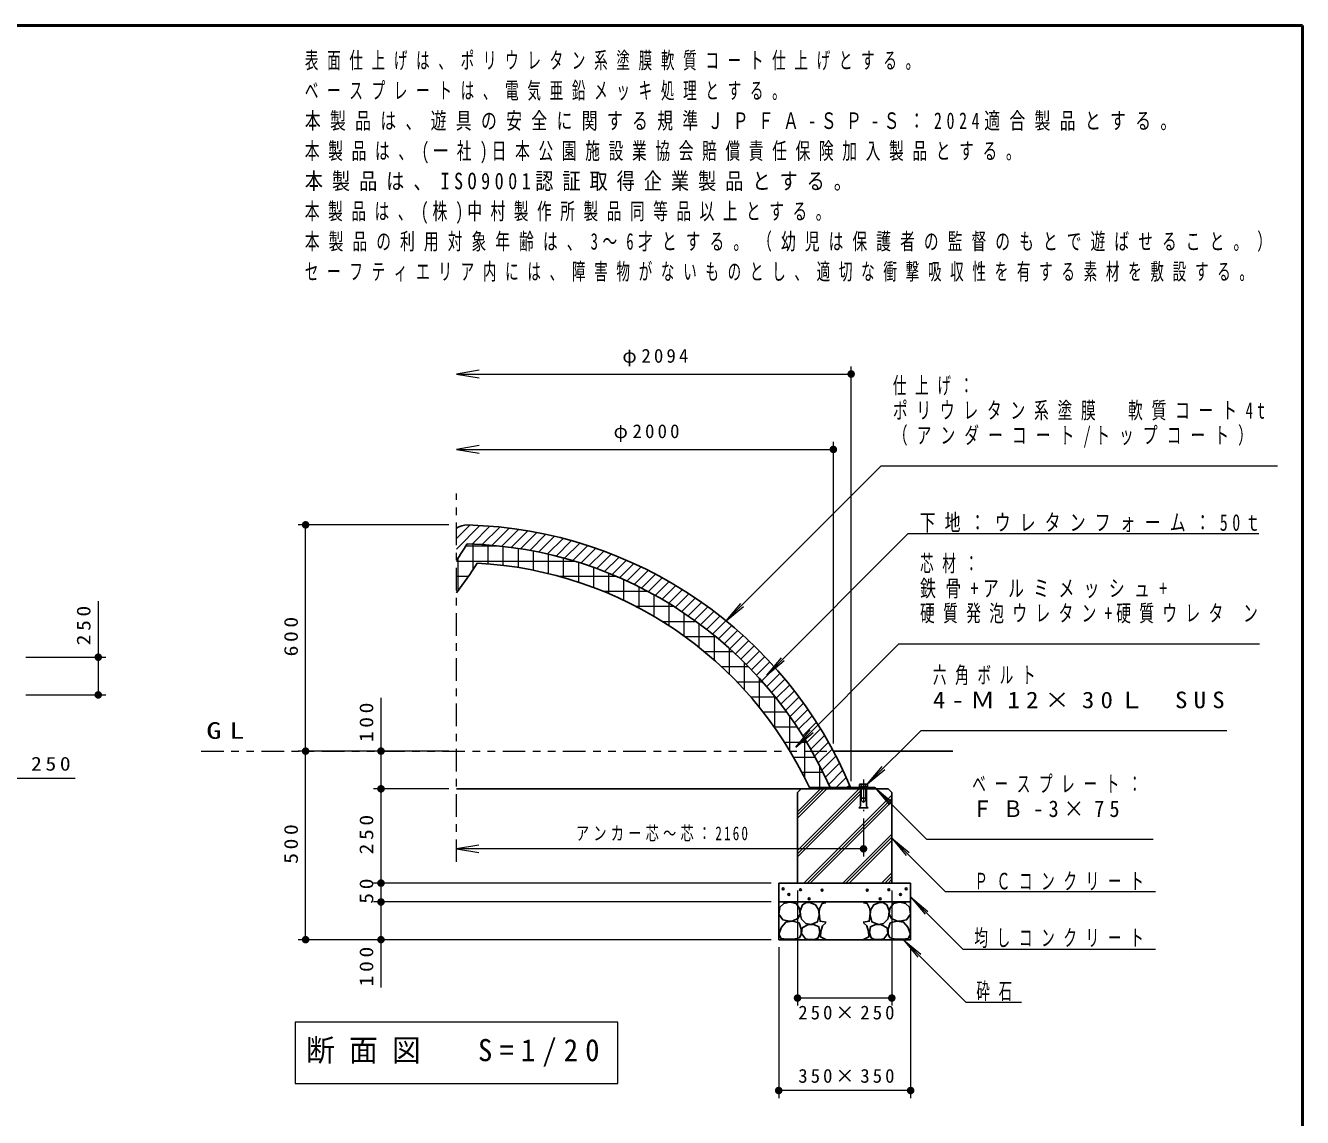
# Model space of a CAD drawing. Units: millimetres on the paper, scale 1:50, with parts at other scales. Extents: x -365 to 0, y -12 to 257.
# Drawn here: x -169.4 to 0, y 112.2 to 257 of the extents above; entities that cross this region are included whole.
import ezdxf

# ---------------------------------------------------------------- set-up
doc = ezdxf.new("R2010")
doc.units = ezdxf.units.MM
doc.linetypes.add('USER2', pattern=[6, 3, -1, 1, -1])
doc.linetypes.add('USER3', pattern=[8, 3, -1, 1, -1, 1, -1])
doc.layers.add('LY_1', color=7, linetype='Continuous', lineweight=13)
doc.layers.add('LY_2', color=7, linetype='Continuous', lineweight=13)
doc.styles.add('ＭＳ ゴシック', font='')
doc.styles.get('ＭＳ ゴシック').set_extended_font_data('MS Gothic')

# ---------------------------------------------------------------- blocks, each defined once
blk = doc.blocks.new('filled_dot')
at = {"color": 0, "linetype": 'Continuous', "lineweight": -2, "const_width": 1.25}
blk.add_lwpolyline([(-0.625, 0, 1), (0.625, 0, 1)], format="xyb", close=True, dxfattribs=at)
blk = doc.blocks.new('open_arrow')
at = {"color": 0, "linetype": 'Continuous', "lineweight": -2}
blk.add_lwpolyline([(7.5, 1.25), (0, 0), (7.5, -1.25)], dxfattribs=at)

msp = doc.modelspace()

# ---------------------------------------------------------------- linework, layer by layer
at = {"layer": 'LY_1'}
for p, q in [((-59.86, 156.8), (-59.86, 211.8)), ((-112.221, 210.8), (-59.86, 210.8)), ((-62.221, 161.8), (-62.221, 201.8)), ((-112.221, 200.8), (-62.221, 200.8)), ((-55.86, 198.634), (-76.429, 178.066)), ((-55.86, 198.634), (-3.325, 198.634)), ((-113.221, 190.8), (-133.221, 190.8)), ((-132.221, 160.8), (-132.221, 190.8)), ((-112.221, 189.007), (-110.455, 190.772)), ((-112.221, 187.593), (-109.099, 190.714)), ((-110.139, 188.26), (-107.774, 190.625)), ((-108.793, 188.191), (-106.477, 190.508)), ((-107.479, 188.092), (-105.206, 190.364)), ((-106.193, 187.964), (-103.962, 190.195)), ((-104.934, 187.808), (-102.741, 190.001)), ((-103.702, 187.626), (-101.543, 189.785)), ((-110.978, 188), (-106.528, 188)), ((-110, 184.897), (-110, 188.254)), ((-108, 185.627), (-108, 188.135)), ((-102.494, 187.42), (-100.367, 189.546)), ((-101.31, 187.19), (-99.213, 189.287)), ((-100.148, 186.937), (-98.078, 189.007)), ((-99.007, 186.664), (-96.964, 188.707)), ((-97.888, 186.369), (-95.868, 188.389)), ((-96.788, 186.055), (-94.79, 188.053)), ((-52.279, 189.634), (-71.032, 170.88)), ((-52.279, 189.634), (-5.772, 189.634)), ((-112.221, 186.178), (-112.01, 186.389)), ((-112, 182.079), (-112, 186.404)), ((-106, 185.424), (-106, 187.942)), ((-104, 185.142), (-104, 187.673)), ((-102, 184.779), (-102, 187.327)), ((-100, 184.334), (-100, 186.903)), ((-98, 183.804), (-98, 186.4)), ((-95.707, 185.721), (-93.73, 187.698)), ((-94.645, 185.369), (-92.687, 187.327)), ((-93.601, 184.999), (-91.661, 186.939)), ((-92.574, 184.612), (-90.651, 186.534)), ((-112.221, 186), (-96.604, 186)), ((-96, 183.188), (-96, 185.814)), ((-94, 182.481), (-94, 185.143)), ((-91.565, 184.207), (-89.657, 186.114)), ((-90.572, 183.786), (-88.679, 185.678)), ((-89.595, 183.348), (-87.716, 185.228)), ((-88.634, 182.895), (-86.767, 184.762)), ((-112.221, 184), (-110.61, 184)), ((-98.702, 184), (-91.07, 184)), ((-92, 181.679), (-92, 184.384)), ((-90, 180.778), (-90, 183.532)), ((-87.689, 182.426), (-85.833, 184.281)), ((-86.758, 181.942), (-84.914, 183.787)), ((-85.843, 181.443), (-84.008, 183.278)), ((-112.221, 182), (-112.06, 182)), ((-92.773, 182), (-86.867, 182)), ((-88, 179.771), (-88, 182.583)), ((-86, 178.652), (-86, 181.531)), ((-84.942, 180.93), (-83.117, 182.755)), ((-84.056, 180.402), (-82.239, 182.219)), ((-83.184, 179.86), (-81.375, 181.669)), ((-159.727, 180.684), (-159.727, 168.254)), ((-88.436, 180), (-83.406, 180)), ((-84, 177.412), (-84, 180.368)), ((-82.326, 179.303), (-80.524, 181.106)), ((-81.482, 178.733), (-79.686, 180.529)), ((-80.652, 178.149), (-78.861, 179.94)), ((-76.429, 178.066), (-74.5, 180.364)), ((-76.429, 178.066), (-74.131, 179.994)), ((-84.923, 178), (-80.444, 178)), ((-82, 176.04), (-82, 179.086)), ((-79.835, 177.552), (-78.049, 179.338)), ((-79.032, 176.941), (-77.25, 178.722)), ((-78.242, 176.317), (-76.464, 178.094)), ((-80, 174.522), (-80, 177.675)), ((-77.465, 175.679), (-75.69, 177.454)), ((-76.701, 175.029), (-74.93, 176.8)), ((-81.945, 176), (-77.852, 176)), ((-78, 172.842), (-78, 176.121)), ((-75.951, 174.365), (-74.181, 176.135)), ((-75.214, 173.688), (-73.445, 175.456)), ((-74.49, 172.997), (-72.722, 174.765)), ((-53.518, 175.038), (-67.217, 161.34)), ((-53.518, 175.038), (-5.717, 175.038)), ((-169.33, 173.254), (-158.727, 173.254)), ((-79.356, 174), (-75.551, 174)), ((-76, 170.978), (-76, 174.409)), ((-73.779, 172.294), (-72.011, 174.062)), ((-73.081, 171.578), (-71.313, 173.346)), ((-71.032, 170.88), (-69.104, 173.178)), ((-71.032, 170.88), (-68.734, 172.809)), ((-77.07, 172), (-73.489, 172)), ((-74, 168.899), (-74, 172.516)), ((-72.396, 170.849), (-70.627, 172.618)), ((-71.724, 170.106), (-69.953, 171.877)), ((-71.065, 169.351), (-69.293, 171.124)), ((-75.032, 170), (-71.63, 170)), ((-72, 166.564), (-72, 170.415)), ((-70.42, 168.582), (-68.644, 170.358)), ((-69.788, 167.8), (-68.009, 169.579)), ((-169.33, 168.254), (-158.727, 168.254)), ((-122.221, 155.8), (-122.221, 167.846)), ((-73.201, 168), (-69.947, 168)), ((-70, 163.914), (-70, 168.066)), ((-69.169, 167.005), (-67.386, 168.788)), ((-68.563, 166.196), (-66.776, 167.984)), ((-71.552, 166), (-68.419, 166)), ((-67.971, 165.374), (-66.178, 167.167)), ((-67.393, 164.538), (-65.594, 166.337)), ((-68, 160.854), (-68, 165.415)), ((-66.828, 163.689), (-65.023, 165.494)), ((-66.277, 162.825), (-64.465, 164.638)), ((-70.061, 164), (-67.032, 164)), ((-67.217, 161.34), (-65.288, 163.638)), ((-67.217, 161.34), (-64.918, 163.268)), ((-65.741, 161.948), (-63.92, 163.768)), ((-65.218, 161.056), (-63.39, 162.885)), ((-50.576, 163.539), (-57.672, 156.443)), ((-50.576, 163.539), (-10.014, 163.539)), ((-68.713, 162), (-65.772, 162)), ((-66, 157.222), (-66, 162.377)), ((-64.711, 160.149), (-62.872, 161.988)), ((-64.218, 159.228), (-62.369, 161.077)), ((-123.221, 160.8), (-133.221, 160.8)), ((-132.221, 135.8), (-132.221, 160.8)), ((-113.221, 160.8), (-123.221, 160.8)), ((-67.495, 160), (-64.629, 160)), ((-63.74, 158.292), (-61.88, 160.151)), ((-63.277, 157.34), (-61.405, 159.212)), ((-66.397, 158), (-63.595, 158)), ((-64, 155.96), (-64, 158.807)), ((-62.83, 156.373), (-60.946, 158.258)), ((-57.672, 156.443), (-55.744, 158.741)), ((-57.672, 156.443), (-55.374, 158.371)), ((-162.776, 157.182), (-175.33, 157.182)), ((-65.409, 156), (-62.664, 156)), ((-61.829, 155.96), (-60.501, 157.288)), ((-60.415, 155.96), (-60.071, 156.304)), ((-56.721, 155.96), (-54.792, 153.662)), ((-56.721, 155.96), (-54.422, 154.032)), ((-49.874, 149.113), (-56.721, 155.96)), ((-113.221, 155.8), (-123.221, 155.8)), ((-122.221, 143.3), (-122.221, 155.8)), ((-58.785, 155.8), (-66.971, 147.615)), ((-63.091, 155.8), (-66.971, 151.921)), ((-63.516, 155.8), (-66.971, 152.345)), ((-63.94, 155.8), (-66.971, 152.769)), ((-58.621, 155.54), (-66.971, 147.19)), ((-58.621, 155.116), (-66.971, 146.766)), ((-54.471, 154.96), (-66.131, 143.3)), ((-54.471, 154.536), (-65.706, 143.3)), ((-54.471, 154.112), (-65.282, 143.3)), ((-58.221, 151.855), (-58.221, 146.845)), ((-54.471, 149.806), (-60.976, 143.3)), ((-54.471, 149.381), (-60.552, 143.3)), ((-54.471, 149.276), (-52.542, 146.978)), ((-54.471, 149.276), (-52.172, 147.347)), ((-47.375, 142.18), (-54.471, 149.276)), ((-49.874, 149.113), (-19.8, 149.113)), ((-58.221, 147.845), (-112.221, 147.845)), ((-54.471, 148.957), (-60.128, 143.3)), ((-54.471, 144.651), (-55.822, 143.3)), ((-54.471, 144.227), (-55.397, 143.3)), ((-70.471, 143.3), (-123.221, 143.3)), ((-122.221, 140.8), (-122.221, 143.3)), ((-66.971, 142.3), (-66.971, 127.061)), ((-54.471, 143.803), (-54.973, 143.3)), ((-54.471, 142.3), (-54.471, 127.061)), ((-70.471, 140.8), (-123.221, 140.8)), ((-122.221, 129.476), (-122.221, 140.8)), ((-51.971, 141.459), (-50.042, 139.161)), ((-51.971, 141.459), (-49.672, 139.531)), ((-45.063, 134.552), (-51.971, 141.459)), ((-47.375, 142.18), (-19.513, 142.18)), ((-123.221, 135.8), (-133.221, 135.8)), ((-70.471, 135.8), (-123.221, 135.8)), ((-52.923, 135.8), (-50.995, 133.502)), ((-52.923, 135.8), (-50.625, 133.872)), ((-44.628, 127.505), (-52.923, 135.8)), ((-69.471, 134.8), (-69.471, 114.8)), ((-51.971, 134.8), (-51.971, 114.8)), ((-45.063, 134.552), (-19.513, 134.552)), ((-54.471, 128.061), (-66.971, 128.061)), ((-44.628, 127.505), (-37.254, 127.505)), ((-133.621, 124.866), (-133.621, 116.733)), ((-90.821, 124.866), (-133.621, 124.866)), ((-90.821, 116.733), (-90.821, 124.866)), ((-133.621, 116.733), (-90.821, 116.733)), ((-51.971, 115.8), (-69.471, 115.8))]:
    msp.add_line(p, q, dxfattribs=at)
at = {"layer": 'LY_1', "linetype": 'USER2'}
for p, q in [((-112.221, 146.104), (-112.221, 194.962)), ((-58.221, 157.024), (-58.221, 152.855))]:
    msp.add_line(p, q, dxfattribs=at)
at = {"layer": 'LY_1', "linetype": 'USER3'}
msp.add_line((-146.081, 160.8), (-62.221, 160.8), dxfattribs=at)
at = {"layer": 'LY_1', "lineweight": 25}
for p, q in [((-62.221, 160.8), (-46.37, 160.8)), ((-56.721, 155.96), (-65.391, 155.96)), ((-65.391, 155.96), (-65.391, 155.8)), ((-58.821, 155.96), (-58.821, 156.06)), ((-58.821, 156.06), (-57.621, 156.06)), ((-58.769, 156.378), (-58.671, 156.435)), ((-58.769, 156.06), (-58.769, 156.378)), ((-57.771, 156.435), (-58.671, 156.435)), ((-58.521, 155.96), (-58.521, 154.3)), ((-58.495, 156.06), (-58.495, 156.378)), ((-57.946, 156.06), (-57.946, 156.378)), ((-57.921, 155.96), (-57.921, 154.3)), ((-57.672, 156.378), (-57.771, 156.435)), ((-57.672, 156.06), (-57.672, 156.378)), ((-57.621, 156.06), (-57.621, 155.96)), ((-56.721, 155.96), (-56.721, 155.8)), ((-112.221, 155.8), (-54.971, 155.8)), ((-66.971, 155.3), (-66.471, 155.8)), ((-66.971, 155.3), (-66.971, 143.3)), ((-58.621, 155.8), (-58.621, 153.5)), ((-58.521, 154.56), (-57.921, 154.56)), ((-58.221, 154), (-58.521, 154.3)), ((-58.221, 154), (-57.921, 154.3)), ((-57.821, 155.8), (-57.821, 153.5)), ((-54.971, 155.8), (-54.471, 155.3)), ((-54.471, 155.3), (-54.471, 143.3)), ((-58.821, 153.3), (-58.621, 153.5)), ((-58.821, 153.3), (-57.621, 153.3)), ((-57.621, 153.3), (-57.821, 153.5)), ((-69.471, 143.3), (-51.971, 143.3)), ((-69.471, 143.3), (-69.471, 135.8)), ((-51.971, 143.3), (-51.971, 135.8)), ((-69.471, 140.8), (-51.971, 140.8)), ((-69.471, 135.8), (-51.971, 135.8))]:
    msp.add_line(p, q, dxfattribs=at)
for points in [[(-68.06, 138.272), (-68.943, 138.445), (-69.435, 139.198), (-69.319, 140.111), (-68.798, 140.618), (-68.016, 140.777), (-67.176, 140.589), (-66.698, 139.937), (-66.633, 139.199), (-66.93, 138.59), (-67.596, 138.315)], [(-65.186, 137.82), (-65.881, 137.936), (-66.431, 138.515), (-66.596, 139.046), (-66.605, 139.616), (-66.301, 140.441), (-65.862, 140.696), (-65.331, 140.745), (-64.607, 140.441), (-64.187, 139.804), (-64.1, 139.109), (-64.317, 138.168)], [(-56.255, 137.82), (-55.56, 137.936), (-55.01, 138.515), (-54.845, 139.046), (-54.836, 139.616), (-55.14, 140.441), (-55.579, 140.696), (-56.111, 140.745), (-56.835, 140.441), (-57.255, 139.804), (-57.342, 139.109), (-57.124, 138.168)], [(-53.382, 138.272), (-52.498, 138.445), (-52.006, 139.198), (-52.122, 140.111), (-52.643, 140.618), (-53.425, 140.777), (-54.265, 140.589), (-54.743, 139.937), (-54.808, 139.199), (-54.511, 138.59), (-53.845, 138.315)], [(-68.378, 135.853), (-69.131, 135.955), (-69.435, 136.548), (-69.102, 137.461), (-68.537, 138.127), (-67.654, 138.257), (-66.771, 138.026), (-66.481, 137.186), (-66.487, 136.532), (-66.727, 136.056), (-67.466, 135.882)], [(-65.381, 135.839), (-65.931, 135.926), (-66.452, 136.621), (-66.365, 137.359), (-65.612, 137.75), (-64.83, 137.823), (-64.135, 137.519), (-64.005, 136.737), (-64.222, 136.042), (-64.671, 135.839)], [(-56.061, 135.839), (-55.51, 135.926), (-54.989, 136.621), (-55.076, 137.359), (-55.829, 137.75), (-56.611, 137.823), (-57.306, 137.519), (-57.436, 136.737), (-57.219, 136.042), (-56.77, 135.839)], [(-53.063, 135.853), (-52.31, 135.955), (-52.006, 136.548), (-52.339, 137.461), (-52.904, 138.127), (-53.787, 138.257), (-54.67, 138.026), (-54.96, 137.186), (-54.954, 136.532), (-54.714, 136.056), (-53.975, 135.882)]]:
    msp.add_lwpolyline(points, close=True, dxfattribs=at)
for points in [[(-63.206, 140.676), (-63.684, 140.603), (-64.075, 139.908), (-64.098, 139.395), (-64.075, 138.865), (-63.974, 138.243), (-63.192, 138.112)], [(-58.235, 140.676), (-57.757, 140.603), (-57.366, 139.908), (-57.343, 139.395), (-57.366, 138.865), (-57.468, 138.243), (-58.25, 138.112)], [(-63.206, 138.054), (-63.67, 137.62), (-63.901, 136.867), (-63.916, 136.172), (-63.221, 135.839)], [(-58.235, 138.054), (-57.772, 137.62), (-57.54, 136.867), (-57.526, 136.172), (-58.221, 135.839)]]:
    msp.add_lwpolyline(points, dxfattribs=at)
for centre in [(-68.88, 142.529), (-66.58, 142.424), (-63.723, 142.355), (-57.718, 142.355), (-54.861, 142.424), (-52.561, 142.529), (-68.114, 141.797), (-65.431, 141.205), (-56.011, 141.205), (-53.328, 141.797)]:
    msp.add_circle(centre, 0.125, dxfattribs=at)
for centre, radius, start, end in [((-110.806, 188.282), 2.5, 88.50339, 124.46385), ((-112.221, 134.133), 56.667, 22.47951, 88.50339), ((-159.721, 218.073), 57.273, 326.03357, 328.65699), ((-112.221, 134.133), 54.167, 23.76297, 88.50339), ((-159.721, 218.073), 59.773, 322.62474, 327.23724), ((-112.221, 134.133), 51.667, 24.98946, 86.9334), ((-58.632, 156.141), 0.274, 60.00001, 119.99999), ((-58.221, 155.745), 0.69, 66.57346, 113.42654), ((-57.809, 156.141), 0.274, 60.00001, 119.99999)]:
    msp.add_arc(centre, radius, start, end, dxfattribs=at)
at = {"layer": 'LY_2', "lineweight": 50}
for p, q in [((0, 257), (-365, 257)), ((0, 0), (0, 257))]:
    msp.add_line(p, q, dxfattribs=at)

# ---------------------------------------------------------------- block references
at = {"layer": 'LY_1'}
for name, p, xscale, yscale in [('open_arrow', (-112.221, 210.8), 0.4, 0.4), ('open_arrow', (-112.221, 200.8), 0.4, 0.4), ('open_arrow', (-112.221, 147.845), 0.399, 0.399), ('filled_dot', (-66.971, 128.061), 0.4, 0.4), ('filled_dot', (-69.471, 115.8), 0.4, 0.4)]:
    msp.add_blockref(name, p, dxfattribs=dict(at, xscale=xscale, yscale=yscale))
for p, xscale, yscale, rotation in [((-59.86, 210.8), 0.4, 0.4, 180), ((-62.221, 200.8), 0.4, 0.4, 180), ((-132.221, 190.8), 0.4, 0.4, 270), ((-159.727, 173.254), 0.4, 0.4, 270), ((-159.727, 168.254), 0.4, 0.4, 90), ((-132.221, 160.8), 0.4, 0.4, 90), ((-132.221, 160.8), 0.4, 0.4, 270), ((-122.221, 160.8), 0.4, 0.4, 270), ((-122.221, 155.8), 0.4, 0.4, 270), ((-122.221, 155.8), 0.4, 0.4, 90), ((-58.221, 147.845), 0.399, 0.399, 180), ((-122.221, 143.3), 0.4, 0.4, 270), ((-122.221, 143.3), 0.4, 0.4, 90), ((-122.221, 140.8), 0.4, 0.4, 90), ((-122.221, 140.8), 0.4, 0.4, 270), ((-132.221, 135.8), 0.4, 0.4, 90), ((-122.221, 135.8), 0.4, 0.4, 90), ((-54.471, 128.061), 0.4, 0.4, 180), ((-51.971, 115.8), 0.4, 0.4, 180)]:
    msp.add_blockref('filled_dot', p, dxfattribs=dict(at, xscale=xscale, yscale=yscale, rotation=rotation))

# ---------------------------------------------------------------- texts
at = {"layer": 'LY_1', "style": 'ＭＳ ゴシック'}
for s, insert, char_height, attachment_point in [('\\T1.64;\\W0.6;表面仕上げは、ポリウレタン系塗膜軟質コート仕上げとする。', (-132.323, 253.489), 2.199, 1), ('\\T1.64;\\W0.6;ベースプレートは、電気亜鉛メッキ処理とする。', (-132.323, 249.489), 2.199, 1), ('\\T1.59;\\W0.7;本製品は、遊具の安全に関する規準ＪＰＦＡ-ＳＰ-Ｓ：2024適合製品とする。', (-132.323, 245.489), 2.199, 1), ('\\T1.59;\\W0.65;本製品は、(一社)日本公園施設業協会賠償責任保険加入製品とする。', (-132.323, 241.489), 2.199, 1), ('\\T1.5;\\W0.8;本製品は、ISO9001認証取得企業製品とする。', (-132.323, 237.489), 2.199, 1), ('\\T1.58;\\W0.65;本製品は、(株)中村製作所製品同等品以上とする。', (-132.323, 233.489), 2.199, 1), ('\\T1.62;\\W0.65;本製品の利用対象年齢は、3～6才とする。（幼児は保護者の監督のもとで遊ばせること。）', (-132.323, 229.489), 2.199, 1), ('\\T1.64;\\W0.6;セーフティエリア内には、障害物がないものとし、適切な衝撃吸収性を有する素材を敷設する。', (-132.323, 225.489), 2.199, 1), ('\\T1.33;φ2094', (-85.622, 211.8), 1.833, 8), ('\\T1.64;\\W0.6;仕上げ：', (-54.325, 210.384), 2.199, 1), ('\\T1.6;\\W0.65;ポリウレタン系塗膜\u3000軟質コート4t', (-54.325, 207.084), 2.199, 1), ('\\T1.33;φ2000', (-86.798, 201.8), 1.833, 8), ('\\T1.62;\\W0.65;（アンダーコート/トップコート）', (-54.325, 203.784), 2.199, 1), ('\\T1.58;\\W0.7;下地：ウレタンフォーム：50ｔ', (-50.772, 189.784), 2.199, 7), ('\\T1.64;\\W0.6;芯材：', (-50.717, 186.788), 2.199, 1), ('\\T1.59;\\W0.7;鉄骨+アルミメッシュ+', (-50.717, 183.488), 2.199, 1), ('\\T1.57;\\W0.65;硬質発泡ウレタン+硬質ウレタ\\~ン', (-50.717, 180.188), 2.199, 1), ('\\T1.64;\\W0.6;六角ボルト', (-49.014, 171.989), 2.199, 1), ('\\T1.5;\\W1.1;4-Ｍ12×30Ｌ\\~SUS', (-49.014, 168.689), 2.199, 1), ('\\T1.5;\\W1.35;GL', (-145.387, 163.511), 2.199, 4), ('\\T1.33;\\W1.15;250', (-165.776, 158.182), 1.833, 8), ('\\T1.64;\\W0.6;ベースプレート：', (-43.8, 157.563), 2.199, 1), ('\\T1.5;\\W0.9;ＦＢ-3×75', (-43.8, 154.263), 2.199, 1), ('\\T1.32;\\W0.7;アンカー芯～芯：2160', (-84.814, 148.845), 1.833, 8), ('\\T1.64;\\W0.6;ＰＣコンクリート', (-43.513, 142.33), 2.199, 7), ('\\T1.64;\\W0.6;均しコンクリート', (-43.513, 134.702), 2.199, 7), ('\\T1.64;\\W0.6;砕石', (-43.254, 127.655), 2.199, 7), ('\\T1.32;250×250', (-60.296, 127.061), 1.833, 2), ('\\T1.5;\\W0.95;断面図\u3000S=1/20', (-112.221, 120.8), 2.933, 5), ('\\T1.32;350×350', (-60.296, 116.8), 1.833, 8)]:
    msp.add_mtext(s, dxfattribs=dict(at, insert=insert, char_height=char_height, attachment_point=attachment_point))
at = {"layer": 'LY_1', "char_height": 1.833, "attachment_point": 8, "rotation": 90, "style": 'ＭＳ ゴシック'}
for s, insert in [('\\T1.33;\\W1.15;250', (-160.727, 177.684)), ('\\T1.33;\\W1.15;600', (-133.221, 176.217)), ('\\T1.33;\\W1.15;100', (-123.221, 164.846)), ('\\T1.33;\\W1.15;500', (-133.221, 148.717)), ('\\T1.33;\\W1.15;250', (-123.221, 149.965)), ('\\T1.34;\\W1.15;50', (-123.221, 142.478)), ('\\T1.33;\\W1.15;100', (-123.221, 132.476))]:
    msp.add_mtext(s, dxfattribs=dict(at, insert=insert))

doc.saveas('drawing.dxf')
